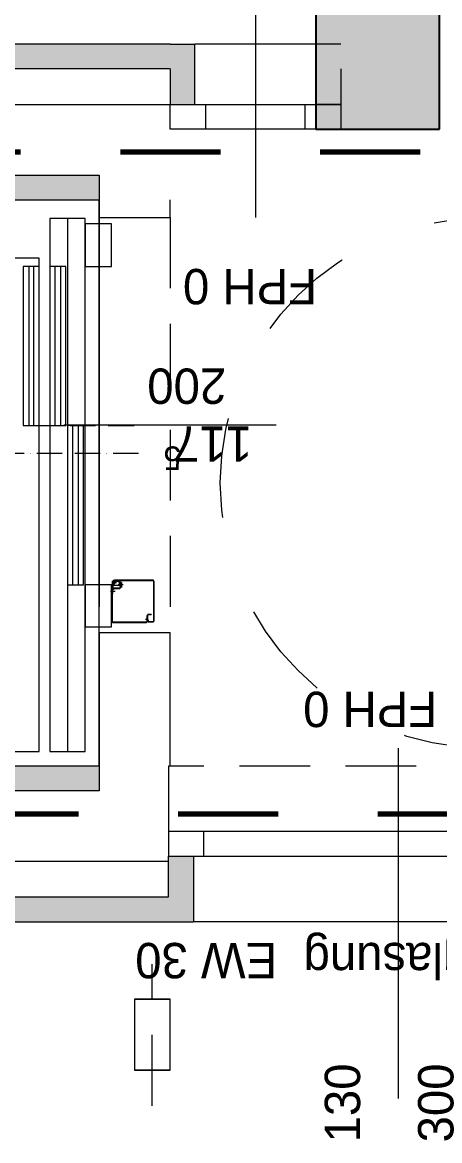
# Model space of a CAD drawing. Header units: metres. Extents: x -223175 to -223082, y -66 to 73.
# Drawn here: x -223169.051 to -223167.872, y -41.848 to -38.687 of the extents above; entities that cross this region are included whole.
import ezdxf
from ezdxf.enums import TextEntityAlignment as Align

# ---------------------------------------------------------------- set-up
doc = ezdxf.new("R2010")
doc.units = ezdxf.units.M
doc.header["$MEASUREMENT"] = 0
for name, pattern in [('Achse', [0.4, 0.2, -0.1, 0, -0.1]), ('HIDDEN', [0.3, 0.2, -0.1]), ('Strichlinie', [0.564444, 0.282222, -0.282222]), ('Strichlinie mittel', [0.3, 0.2, -0.1])]:
    doc.linetypes.add(name, pattern=pattern)
for name, color, linetype in [('cs-aussenanlagen.cs', 7, 'Continuous'), ('cs-b1600.cs', 7, 'Continuous'), ('cs-brandschutz.cs', 7, 'Continuous'), ('cs-lift.cs', 7, 'Continuous'), ('cs-neu daemmung.cs', 7, 'Continuous'), ('cs-neubau.cs', 7, 'Continuous'), ('cs-wand tr.cs', 7, 'Continuous')]:
    doc.layers.add(name, color=color, linetype=linetype)

# ---------------------------------------------------------------- blocks, each defined once
blk = doc.blocks.new('Wand_6', base_point=(-14435.7413, 223167.5471))
at = {"layer": 'cs-neu daemmung.cs', "linetype": 'Continuous', "lineweight": 0, "true_color": 0xe4d7be}
blk.add_hatch(color=254, dxfattribs=at).paths.add_polyline_path([(-14435.7413, 223167.5471), (-14435.0313, 223167.5471), (-14435.0313, 223167.8971), (-14435.7413, 223167.8971)])
at = {"layer": 'cs-neu daemmung.cs', "color": 1, "linetype": 'Continuous', "lineweight": 25, "flags": 128}
for points in [[(-14435.0313, 223167.8971), (-14435.7413, 223167.8971)], [(-14435.7413, 223167.8971), (-14435.7413, 223167.5471)], [(-14435.7413, 223167.5471), (-14435.0313, 223167.5471)]]:
    blk.add_lwpolyline(points, dxfattribs=at)
blk = doc.blocks.new('Wand_469', base_point=(-14438.4003, 223168.3089))
at = {"layer": 'cs-aussenanlagen.cs', "color": 1, "linetype": 'Continuous', "lineweight": 0, "flags": 128}
for points in [[(-14438.2003, 223168.4089), (-14438.4003, 223168.4089)], [(-14438.4003, 223168.4089), (-14438.4003, 223168.3089)], [(-14438.2003, 223168.3089), (-14438.2003, 223168.4089)], [(-14438.4003, 223168.3089), (-14438.2003, 223168.3089)]]:
    blk.add_lwpolyline(points, dxfattribs=at)
blk = doc.blocks.new('1-Flügelfenster 21_18')
at = {"layer": 'cs-wand tr.cs', "color": 7, "linetype": 'Continuous', "lineweight": 13}
for p, q in [((-0.2411, 0), (-0.1411, 0)), ((-0.2411, -0.07), (-0.2411, 0)), ((-0.1411, 0), (-0.1411, -0.07)), ((-0.1411, 0), (0.1411, 0)), ((0.1411, -0.07), (0.1411, 0)), ((0.1411, 0), (0.2411, 0)), ((0.2411, 0), (0.2411, -0.07)), ((-0.1411, -0.07), (-0.2411, -0.07)), ((-0.1711, -0.07), (-0.1711, -0.24)), ((0.1411, -0.07), (-0.1411, -0.07)), ((0.2411, -0.07), (0.1411, -0.07)), ((0.1711, -0.07), (0.1711, -0.24)), ((-0.2411, -0.24), (-0.1711, -0.24)), ((-0.1711, -0.24), (0.1711, -0.24)), ((0.2411, -0.24), (0.1711, -0.24))]:
    blk.add_line(p, q, dxfattribs=at)
blk = doc.blocks.new('F Marker 21_12')
at = {"layer": 'cs-wand tr.cs', "color": 7, "linetype": 'Continuous', "lineweight": 13}
blk.add_line((0, -0.94), (0, 0.05), dxfattribs=at)
at = {"layer": 'cs-wand tr.cs', "color": 7, "lineweight": 13}
for tag, rotation, p in [('AC_SillPrefix_FPH', 360, (-0.1743, 0.1651)), ('DUMMY_273', 270, (-0.25, -0.7749)), ('DUMMY_272', 270, (0.0136, -0.7749))]:
    blk.add_attdef(tag, text='', height=0.1, rotation=rotation, dxfattribs=at).set_placement(p, align=Align.BOTTOM_LEFT)
blk = doc.blocks.new('Wand_564', base_point=(-14435.9413, 223168.3089))
at = {"layer": 'cs-wand tr.cs', "linetype": 'Continuous', "lineweight": 0, "true_color": 0x83bf46}
for points in [[(-14435.5013, 223168.3089), (-14435.5013, 223170.9578), (-14435.5713, 223170.8878), (-14435.5713, 223168.3089)], [(-14435.8713, 223168.5089), (-14435.8713, 223170.5878), (-14435.9413, 223170.5178), (-14435.9413, 223168.5089)], [(-14435.5013, 223168.3089), (-14435.5713, 223168.3089), (-14435.6713, 223168.3089), (-14435.6713, 223168.2389), (-14435.5013, 223168.2389)], [(-14435.5013, 223167.8966), (-14435.6713, 223167.8966), (-14435.6713, 223167.8266), (-14435.5713, 223167.8266), (-14435.5013, 223167.8266)]]:
    blk.add_hatch(color=83, dxfattribs=at).paths.add_polyline_path(points)
at = {"layer": 'cs-wand tr.cs', "color": 7, "linetype": 'Continuous', "lineweight": 13}
for p, q in [((-14435.5713, 223168.3089), (-14435.5713, 223170.8878)), ((-14435.6713, 223170.7878), (-14435.6713, 223168.3089)), ((-14435.8713, 223170.5878), (-14435.8713, 223168.5089)), ((-14435.8713, 223168.5089), (-14435.9413, 223168.5089)), ((-14435.6713, 223168.3089), (-14435.6713, 223168.2389)), ((-14435.5713, 223168.3089), (-14435.6713, 223168.3089)), ((-14435.5013, 223168.3089), (-14435.5013, 223168.2389)), ((-14435.6713, 223168.2389), (-14435.5013, 223168.2389)), ((-14435.6713, 223167.8966), (-14435.5013, 223167.8966)), ((-14435.6713, 223167.8266), (-14435.6713, 223167.8966)), ((-14435.5013, 223167.8266), (-14435.5013, 223167.8966)), ((-14435.5713, 223167.8266), (-14435.6713, 223167.8266))]:
    blk.add_line(p, q, dxfattribs=at)
at = {"layer": 'cs-wand tr.cs', "color": 7, "linetype": 'Continuous', "lineweight": 13, "flags": 128}
for points in [[(-14435.5013, 223168.3089), (-14435.5013, 223170.9578)], [(-14435.9413, 223170.5178), (-14435.9413, 223168.5089)]]:
    blk.add_lwpolyline(points, dxfattribs=at)
at = {"layer": 'cs-wand tr.cs', "color": 7, "linetype": 'Continuous', "lineweight": 13, "rotation": 90}
blk.add_blockref('F Marker 21_12', (-14435.9413, 223168.0677), dxfattribs=at).add_auto_attribs({'AC_SillPrefix_FPH': 'FPH 0', 'DUMMY_272': '48', 'DUMMY_273': '300'})
blk.add_blockref('1-Flügelfenster 21_18', (-14435.7413, 223168.0677), dxfattribs=at)
blk = doc.blocks.new('1-Flügelfenster 21_19')
at = {"layer": 'cs-wand tr.cs', "color": 7, "linetype": 'HIDDEN', "lineweight": 13}
blk.add_line((-0.65, 0.185), (0.65, 0.185), dxfattribs=at)
at = {"layer": 'cs-wand tr.cs', "color": 7, "linetype": 'Continuous', "lineweight": 13}
for p, q in [((-0.65, 0.185), (-0.65, 0.115)), ((0.65, 0.185), (0.65, 0.115)), ((-0.65, 0.115), (-0.65, 0)), ((0.65, 0.115), (0.65, 0)), ((-0.65, 0), (-0.55, 0)), ((-0.65, 0), (-0.65, -0.07)), ((-0.65, 0), (-0.65, -0.07)), ((-0.55, 0), (-0.55, -0.07)), ((-0.55, 0), (0.55, 0)), ((0.55, -0.07), (0.55, 0)), ((0.55, 0), (0.65, 0)), ((0.65, 0), (0.65, -0.07)), ((0.65, 0), (0.65, -0.07)), ((-0.55, -0.07), (-0.65, -0.07)), ((-0.58, -0.07), (-0.58, -0.255)), ((0.55, -0.07), (-0.55, -0.07)), ((0.65, -0.07), (0.55, -0.07)), ((0.58, -0.07), (0.58, -0.255)), ((-0.65, -0.255), (-0.58, -0.255)), ((-0.58, -0.255), (0.58, -0.255)), ((0.65, -0.255), (0.58, -0.255))]:
    blk.add_line(p, q, dxfattribs=at)
blk = doc.blocks.new('Wand_565', base_point=(-14437.5413, 223170.5178))
at = {"layer": 'cs-wand tr.cs', "linetype": 'Continuous', "lineweight": 0, "true_color": 0x83bf46}
for points in [[(-14437.9813, 223170.9578), (-14437.9813, 223168.313), (-14437.9113, 223168.313), (-14437.9113, 223170.8878)], [(-14437.5413, 223168.5089), (-14437.5413, 223170.5178), (-14437.6113, 223170.5878), (-14437.6113, 223168.5089)], [(-14437.9813, 223168.313), (-14437.9813, 223168.243), (-14437.7963, 223168.243), (-14437.7963, 223168.313), (-14437.9113, 223168.313)]]:
    blk.add_hatch(color=83, dxfattribs=at).paths.add_polyline_path(points)
at = {"layer": 'cs-wand tr.cs', "color": 7, "linetype": 'Continuous', "lineweight": 13}
for p, q in [((-14437.9113, 223170.8878), (-14437.9113, 223168.313)), ((-14437.8113, 223168.313), (-14437.8113, 223170.7878)), ((-14437.6113, 223168.5089), (-14437.6113, 223170.5878)), ((-14437.5413, 223168.5089), (-14437.6113, 223168.5089)), ((-14437.9813, 223168.313), (-14437.9813, 223168.243)), ((-14437.9113, 223168.313), (-14437.7963, 223168.313)), ((-14437.7963, 223168.313), (-14437.7963, 223168.243)), ((-14437.7263, 223168.313), (-14437.7963, 223168.313)), ((-14437.6113, 223168.313), (-14437.7263, 223168.313)), ((-14437.5413, 223168.313), (-14437.6113, 223168.313)), ((-14437.7963, 223168.243), (-14437.9813, 223168.243))]:
    blk.add_line(p, q, dxfattribs=at)
at = {"layer": 'cs-wand tr.cs', "color": 7, "linetype": 'Continuous', "lineweight": 13, "flags": 128}
for points in [[(-14437.9813, 223170.9578), (-14437.9813, 223168.313)], [(-14437.5413, 223168.5089), (-14437.5413, 223170.5178)]]:
    blk.add_lwpolyline(points, dxfattribs=at)
at = {"layer": 'cs-wand tr.cs', "color": 7, "linetype": 'Continuous', "lineweight": 13}
ref = blk.add_blockref('F Marker 21_12', (-14437.5413, 223167.663), dxfattribs=dict(at, rotation=270))
ref.add_attrib('AC_FirePrefix', 'Fixverglasung  EW 30', dxfattribs={"color": 7, "lineweight": 13, "height": 0.1, "rotation": 90}).set_placement((-14438.0113, 223167.0992), align=Align.BOTTOM_LEFT)
ref.add_attrib('AC_SillPrefix_FPH', 'FPH 0', dxfattribs={"color": 7, "lineweight": 13, "height": 0.1, "rotation": 90}).set_placement((-14437.3013, 223167.5538), align=Align.BOTTOM_LEFT)
ref.add_attrib('AC_WIDO_ID', '130', dxfattribs={"color": 7, "lineweight": 13, "height": 0.1, "rotation": 360}).set_placement((-14438.6051, 223167.7417), align=Align.BOTTOM_LEFT)
ref.add_attrib('DUMMY_272', '300', dxfattribs={"color": 7, "lineweight": 13, "height": 0.1, "rotation": 360}).set_placement((-14438.6051, 223167.478), align=Align.BOTTOM_LEFT)
at = {"layer": 'cs-wand tr.cs', "color": 7, "linetype": 'Continuous', "lineweight": 13, "xscale": -1, "rotation": 270}
blk.add_blockref('1-Flügelfenster 21_19', (-14437.7263, 223167.663), dxfattribs=at)
blk = doc.blocks.new('Rechteckige Türöffnung 21_19')
at = {"layer": 'cs-neubau.cs', "color": 7, "linetype": 'Strichlinie mittel', "lineweight": 13}
for p, q in [((-0.5866, 0.2), (0.5866, 0.2)), ((-0.5866, 0), (0.5866, 0))]:
    blk.add_line(p, q, dxfattribs=at)
at = {"layer": 'cs-neubau.cs', "color": 7, "linetype": 'Continuous', "lineweight": 13}
for p, q in [((-0.5866, 0), (-0.5866, 0.2)), ((0.5866, 0), (0.5866, 0.2))]:
    blk.add_line(p, q, dxfattribs=at)
blk = doc.blocks.new('T Marker 21_7')
at = {"layer": 'cs-neubau.cs', "color": 7, "linetype": 'Continuous', "lineweight": 0}
blk.add_line((0, -0.5), (0, 0.1), dxfattribs=at)
at = {"layer": 'cs-neubau.cs', "color": 7, "lineweight": 13}
for tag, p in [('DUMMY_272', (0.07, 0.1651)), ('DUMMY_273', (0.0264, -0.3842)), ('DUMMY_274', (0.19, -0.4588))]:
    blk.add_attdef(tag, text='', height=0.1, rotation=90, dxfattribs=at).set_placement(p, align=Align.BOTTOM_LEFT)
blk = doc.blocks.new('Wand_941', base_point=(-14437.5413, 223168.5089))
at = {"layer": 'cs-neubau.cs', "color": 7, "linetype": 'Continuous', "lineweight": 13}
for p, q in [((-14437.1644, 223168.5089), (-14437.1644, 223168.3089)), ((-14435.9913, 223168.5089), (-14435.9913, 223168.3089))]:
    blk.add_line(p, q, dxfattribs=at)
at = {"layer": 'cs-neubau.cs', "color": 7, "linetype": 'Continuous', "lineweight": 13, "flags": 128}
for points in [[(-14437.1644, 223168.5089), (-14437.5413, 223168.5089)], [(-14435.9413, 223168.5089), (-14435.9913, 223168.5089)], [(-14437.5413, 223168.3089), (-14437.1644, 223168.3089)], [(-14435.9913, 223168.3089), (-14435.9413, 223168.3089)]]:
    blk.add_lwpolyline(points, dxfattribs=at)
at = {"layer": 'cs-neubau.cs', "color": 7, "lineweight": 13}
ref = blk.add_blockref('T Marker 21_7', (-14436.5778, 223168.5089), dxfattribs=at)
ref.add_attrib('DUMMY_272', '117', dxfattribs={"color": 7, "lineweight": 0, "height": 0.1, "rotation": 90}).set_placement((-14436.5515, 223168.077), align=Align.BOTTOM_LEFT)
ref.add_attrib('DUMMY_274', '200', dxfattribs={"color": 7, "lineweight": 0, "height": 0.1, "rotation": 90}).set_placement((-14436.3878, 223168.1501), align=Align.BOTTOM_LEFT)
ref.add_attrib('DUMMY_275', '5', dxfattribs={"color": 7, "lineweight": 0, "height": 0.0667, "rotation": 90}).set_placement((-14436.6181, 223168.2776), align=Align.BOTTOM_LEFT)
at = {"layer": 'cs-neubau.cs', "color": 7, "linetype": 'Continuous', "lineweight": 13, "rotation": 180}
blk.add_blockref('Rechteckige Türöffnung 21_19', (-14436.5778, 223168.5089), dxfattribs=at)

msp = doc.modelspace()

# ---------------------------------------------------------------- hatches: boundary and pattern name
at = {"layer": 'cs-lift.cs', "linetype": 'Continuous', "lineweight": 0, "true_color": 0x000000}
for points in [[(-223169.0422, -39.8269), (-223169.0422, -39.8257), (-223169.0434, -39.8257), (-223169.0434, -39.8269)], [(-223168.9335, -39.8269), (-223168.9335, -39.8257), (-223168.9348, -39.8257), (-223168.9348, -39.8269)], [(-223168.8262, -39.8269), (-223168.8262, -39.8257), (-223168.8275, -39.8257), (-223168.8275, -39.8269)], [(-223168.7176, -39.8269), (-223168.7176, -39.8257), (-223168.7188, -39.8257), (-223168.7188, -39.8269)], [(-223169.0281, -39.9062), (-223169.0281, -39.9049), (-223169.0294, -39.9049), (-223169.0294, -39.9062)], [(-223168.9208, -39.9062), (-223168.9208, -39.9049), (-223168.922, -39.9049), (-223168.922, -39.9062)], [(-223168.8121, -39.9062), (-223168.8121, -39.9049), (-223168.8134, -39.9049), (-223168.8134, -39.9062)]]:
    msp.add_hatch(color=18, dxfattribs=at).paths.add_polyline_path(points)

# ---------------------------------------------------------------- linework, layer by layer
at = {"layer": 'cs-aussenanlagen.cs', "color": 1, "linetype": 'Achse', "lineweight": 0}
msp.add_line((-223168.6839, -41.7492), (-223168.6839, -41.3346), dxfattribs=at)
at = {"layer": 'cs-aussenanlagen.cs', "color": 1, "linetype": 'Continuous', "lineweight": 0, "flags": 128}
msp.add_lwpolyline([(-223168.6339, -41.4492), (-223168.7339, -41.4492), (-223168.7339, -41.6492), (-223168.6339, -41.6492)], close=True, dxfattribs=at)
at = {"layer": 'cs-b1600.cs', "color": 252, "linetype": 'Strichlinie', "lineweight": 0, "true_color": 0x929292}
msp.add_circle((-223167.7418, -39.9892), 0.75, dxfattribs=at)
at = {"layer": 'cs-brandschutz.cs', "color": 242, "linetype": 'Strichlinie', "lineweight": 70, "true_color": 0xcc0033, "flags": 128}
msp.add_lwpolyline([(-223162.0021, -40.5903), (-223162.0021, -35.7292), (-223167.7421, -35.7292), (-223167.7421, -39.0542), (-223171.0028, -39.0542), (-223171.0028, -40.9242), (-223166.8421, -40.9242), (-223166.8421, -40.5893)], close=True, dxfattribs=at)
at = {"layer": 'cs-lift.cs', "color": 7, "linetype": 'Continuous', "lineweight": 0, "flags": 128}
for points in [[(-223168.8339, -40.7892), (-223168.8339, -39.1892)], [(-223168.9732, -39.2416), (-223168.9732, -40.7484)], [(-223168.8735, -39.2416), (-223168.9732, -39.2416)], [(-223168.8735, -39.2416), (-223168.9732, -39.2416)], [(-223168.9233, -39.2416), (-223168.9233, -40.7484)], [(-223168.8735, -40.7484), (-223168.8735, -39.2416)], [(-223169.0332, -39.3771), (-223169.0332, -39.8269)], [(-223169.0192, -39.3771), (-223169.0192, -39.8269)], [(-223168.9591, -39.3771), (-223168.9591, -39.8269)], [(-223168.9438, -39.3771), (-223168.9438, -39.8269)], [(-223168.8339, -39.3771), (-223168.8339, -40.2768)], [(-223169.023, -39.8269), (-223168.9514, -39.8269)], [(-223168.9157, -39.8269), (-223168.8441, -39.8269)], [(-223168.9093, -39.8269), (-223168.9093, -40.2768)], [(-223168.8939, -39.8269), (-223168.8939, -40.2768)], [(-223168.8083, -39.8269), (-223168.7355, -39.8269)], [(-223169.046, -39.9062), (-223169.1188, -39.9062)], [(-223168.9386, -39.9062), (-223169.0102, -39.9062)], [(-223168.8313, -39.9062), (-223168.9029, -39.9062)], [(-223168.7227, -39.9062), (-223168.7942, -39.9062)], [(-223168.7942, -40.264), (-223168.6805, -40.264)], [(-223168.7917, -40.2768), (-223168.7917, -40.264)], [(-223168.7879, -40.264), (-223168.7904, -40.264)], [(-223168.6818, -40.264), (-223168.7879, -40.264)], [(-223168.6805, -40.264), (-223168.6818, -40.264)], [(-223168.7891, -40.296), (-223168.8019, -40.296)], [(-223168.7994, -40.2768), (-223168.7968, -40.2768)], [(-223168.7994, -40.3816), (-223168.7994, -40.2768)], [(-223168.7981, -40.2704), (-223168.7853, -40.2704)], [(-223168.7917, -40.2793), (-223168.7981, -40.2793)], [(-223168.7981, -40.2857), (-223168.7968, -40.2844)], [(-223168.7968, -40.287), (-223168.7981, -40.2883)], [(-223168.7968, -40.2844), (-223168.7968, -40.2666)], [(-223168.7968, -40.2678), (-223168.7955, -40.2678), (-223168.7955, -40.2844)], [(-223168.7968, -40.3816), (-223168.7968, -40.2768)], [(-223168.7968, -40.2857), (-223168.7955, -40.2844)], [(-223168.7968, -40.2857), (-223168.7968, -40.2844)], [(-223168.7968, -40.287), (-223168.7955, -40.2857)], [(-223168.793, -40.287), (-223168.7968, -40.2908)], [(-223168.7968, -40.287), (-223168.7968, -40.2883)], [(-223168.7968, -40.3023), (-223168.7955, -40.3023), (-223168.7955, -40.2908)], [(-223168.7942, -40.2653), (-223168.7955, -40.2666)], [(-223168.7955, -40.2678), (-223168.7955, -40.2666)], [(-223168.7942, -40.2742), (-223168.7904, -40.2742), (-223168.7879, -40.2704), (-223168.7891, -40.2678), (-223168.793, -40.2666), (-223168.7955, -40.2691)], [(-223168.7955, -40.2832), (-223168.7955, -40.2704)], [(-223168.7955, -40.2832), (-223168.7942, -40.2832), (-223168.7942, -40.2704)], [(-223168.7955, -40.3023), (-223168.7955, -40.2908)], [(-223168.7955, -40.3023), (-223168.7955, -40.2908)], [(-223168.7942, -40.2653), (-223168.6805, -40.2653)], [(-223168.793, -40.273), (-223168.7904, -40.2717), (-223168.7891, -40.2691), (-223168.793, -40.2678), (-223168.7942, -40.2704)], [(-223168.793, -40.2896), (-223168.7942, -40.2908)], [(-223168.793, -40.2678), (-223168.793, -40.273)], [(-223168.793, -40.2742), (-223168.793, -40.2717)], [(-223168.793, -40.2742), (-223168.793, -40.2781)], [(-223168.793, -40.2781), (-223168.7763, -40.2781)], [(-223168.7763, -40.287), (-223168.793, -40.287)], [(-223168.7763, -40.2883), (-223168.793, -40.2883)], [(-223168.7802, -40.2678), (-223168.7879, -40.2678)], [(-223168.7776, -40.2666), (-223168.7802, -40.2653)], [(-223168.7789, -40.2678), (-223168.7802, -40.2678)], [(-223168.7661, -40.2768), (-223168.7802, -40.2768)], [(-223168.7763, -40.2704), (-223168.7789, -40.2678)], [(-223168.7776, -40.2666), (-223168.7751, -40.2691)], [(-223168.7763, -40.2717), (-223168.7763, -40.2704)], [(-223168.7763, -40.2806), (-223168.7763, -40.2717)], [(-223168.7738, -40.2806), (-223168.7763, -40.2806)], [(-223168.7763, -40.2883), (-223168.7725, -40.2844)], [(-223168.7763, -40.2857), (-223168.7751, -40.2844)], [(-223168.7738, -40.2717), (-223168.7751, -40.2691)], [(-223168.7712, -40.2704), (-223168.7738, -40.2704)], [(-223168.7738, -40.2704), (-223168.7738, -40.2844)], [(-223168.7712, -40.2704), (-223168.7712, -40.2844)], [(-223168.6792, -40.2666), (-223168.6805, -40.2653)], [(-223168.6792, -40.2666), (-223168.6805, -40.2653)], [(-223168.7981, -40.3816), (-223168.7955, -40.3841)], [(-223168.7968, -40.3816), (-223168.7955, -40.3829)], [(-223168.701, -40.3829), (-223168.7955, -40.3829)], [(-223168.701, -40.3841), (-223168.7955, -40.3841)], [(-223168.6997, -40.3739), (-223168.7022, -40.3739)], [(-223168.7022, -40.3752), (-223168.7022, -40.3739)], [(-223168.6997, -40.3752), (-223168.7022, -40.3752)], [(-223168.701, -40.3841), (-223168.6984, -40.3816)], [(-223168.701, -40.3829), (-223168.6997, -40.3816)], [(-223168.6997, -40.3637), (-223168.6997, -40.3816)], [(-223168.6958, -40.3611), (-223168.6984, -40.3637)], [(-223168.6984, -40.3637), (-223168.6984, -40.3816)], [(-223168.6984, -40.365), (-223168.6971, -40.365)], [(-223168.6971, -40.3739), (-223168.6984, -40.3739)], [(-223168.6971, -40.3752), (-223168.6984, -40.3752)], [(-223168.6958, -40.3611), (-223168.6971, -40.3611)], [(-223168.6958, -40.3624), (-223168.6971, -40.3637)], [(-223168.6971, -40.365), (-223168.6971, -40.3739)], [(-223168.6958, -40.3765), (-223168.6971, -40.3752)], [(-223168.6971, -40.3752), (-223168.6971, -40.3803)], [(-223168.6971, -40.3803), (-223168.6958, -40.3816)], [(-223168.6869, -40.3611), (-223168.6958, -40.3611)], [(-223168.6869, -40.3611), (-223168.6958, -40.3611)], [(-223168.6869, -40.3624), (-223168.6958, -40.3624)], [(-223168.6958, -40.3803), (-223168.6958, -40.3765)], [(-223168.6958, -40.3816), (-223168.6805, -40.3816), (-223168.6933, -40.3816)], [(-223168.6946, -40.3803), (-223168.6946, -40.3765)], [(-223168.6946, -40.3803), (-223168.6933, -40.3816)], [(-223168.6869, -40.3611), (-223168.6869, -40.3624)], [(-223168.6805, -40.3816), (-223168.6792, -40.3803)], [(-223168.6805, -40.3816), (-223168.6792, -40.3803)], [(-223168.9732, -40.7484), (-223168.8735, -40.7484)]]:
    msp.add_lwpolyline(points, dxfattribs=at)
for points in [[(-223168.7994, -39.3771), (-223168.7994, -39.257), (-223168.8735, -39.257), (-223168.8735, -39.3771)], [(-223169.0038, -40.7484), (-223169.0038, -39.3541), (-223169.1035, -39.3541), (-223169.1035, -40.7484)], [(-223169.0038, -39.8269), (-223169.0038, -39.3771), (-223169.0486, -39.3771), (-223169.0486, -39.8269)], [(-223168.9284, -39.8269), (-223168.9284, -39.3771), (-223168.9732, -39.3771), (-223168.9732, -39.8269)], [(-223168.8786, -40.2768), (-223168.8786, -39.8269), (-223168.9233, -39.8269), (-223168.9233, -40.2768)], [(-223168.7994, -40.3956), (-223168.7994, -40.2768), (-223168.8735, -40.2768), (-223168.8735, -40.3956)], [(-223168.6792, -40.2666), (-223168.6792, -40.3803)]]:
    msp.add_lwpolyline(points, close=True, dxfattribs=at)

# ---------------------------------------------------------------- block references
at = {"layer": 'cs-aussenanlagen.cs', "color": 1, "lineweight": 0, "rotation": 90}
msp.add_blockref('Wand_469', (-223168.6339, -41.6482), dxfattribs=at)
at = {"layer": 'cs-neu daemmung.cs', "color": 1, "lineweight": 25, "rotation": 90}
msp.add_blockref('Wand_6', (-223167.8721, -38.9892), dxfattribs=at)
at = {"layer": 'cs-neubau.cs', "color": 7, "lineweight": 13, "rotation": 90}
msp.add_blockref('Wand_941', (-223168.8339, -40.7892), dxfattribs=at)
at = {"layer": 'cs-wand tr.cs', "color": 7, "lineweight": 25, "rotation": 90}
for name, p in [('Wand_564', (-223168.6339, -39.1892)), ('Wand_565', (-223170.8428, -40.7892))]:
    msp.add_blockref(name, p, dxfattribs=at)

doc.saveas('drawing.dxf')
